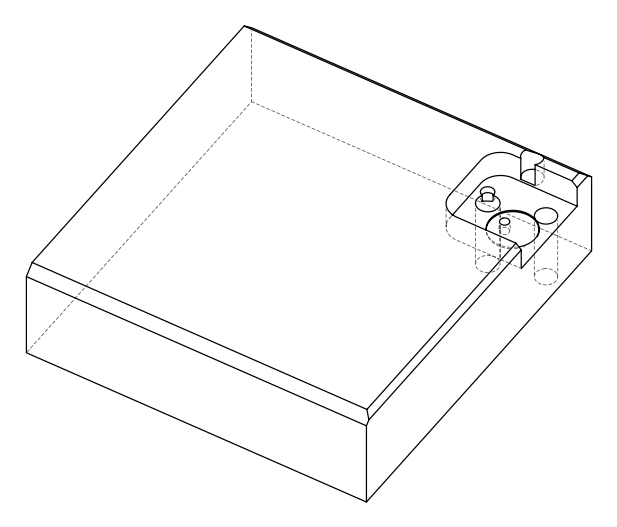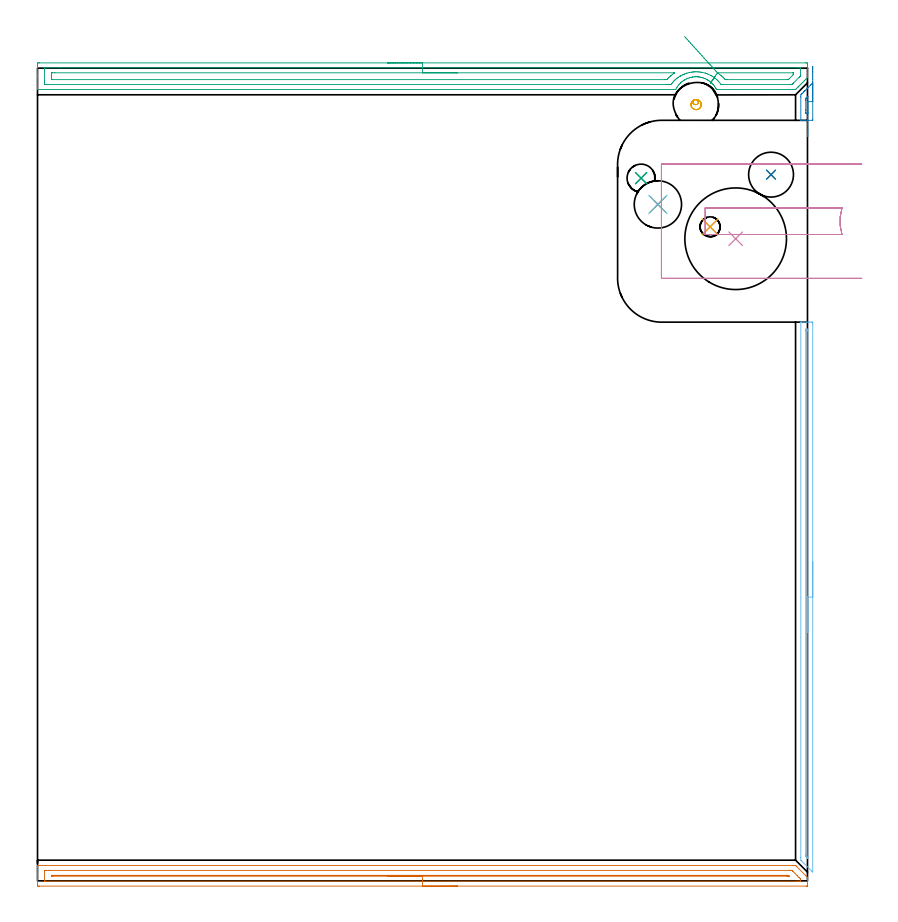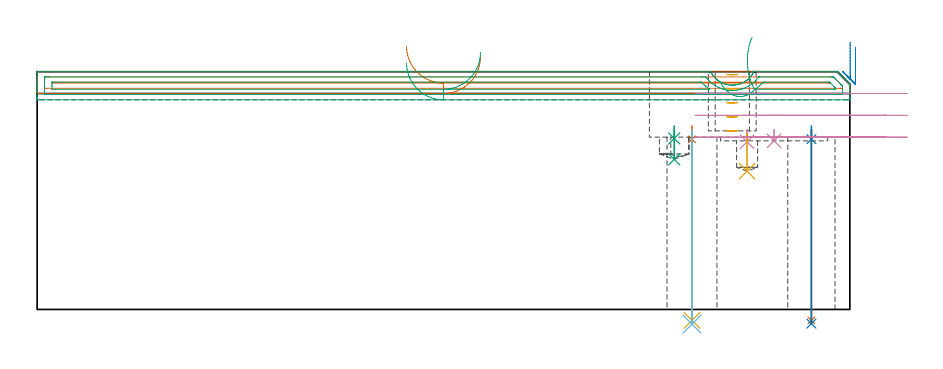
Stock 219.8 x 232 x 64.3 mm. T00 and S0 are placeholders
(PLAN: 17 operations, 10 tool changes, 16.8 min)
(1 SPOT_DRILL | STEP1HOLE | NXT0321_9005460120000 | 0.03 min | 1909 mm3)
(2 SPOT_DRILL_1 | STEP1HOLE_1 | NXT0321_9005460120000 | 0.03 min | 1906 mm3)
(3 SPOT_DRILL_2 | STEP1POCKET | NXT0321_9005460120000 | 0.03 min | 1605 mm3)
(4 SPOT_DRILL_3 | STEP1POCKET_3 | NXT0321_9005460120000 | 0.03 min | 1984 mm3)
(5 DRILL_THROUGH_HOLE_INTO_CENTER | STEP1HOLE | NXT0301_051 | 0.21 min | 2353 mm3)
(6 DRILL_TO_ENLARGE_THROUGH_HOLE | STEP1HOLE | NXT0301_102 | 0.22 min | 4813 mm3)
(7 DRILL_THROUGH_HOLE_INTO_CENTER_1 | STEP1HOLE_1 | NXT0301_051 | 0.21 min | 2354 mm3)
(8 DRILL_TO_ENLARGE_THROUGH_HOLE_1 | STEP1HOLE_1 | NXT0301_099 | 0.21 min | 4005 mm3)
(9 DRILL_BLIND_HOLE_INTO_CENTER | STEP1POCKET | NXT0301_051 | 0.04 min | 241 mm3)
(10 INDEXABLE_INSERT_DRILL_BLIND_HOLE_FROM_SOLID | STEP1POCKET_2 | UGT0302_008 | 0.02 min | 10362 mm3)
(11 DRILL_BLIND_HOLE_INTO_CENTER_1 | STEP1POCKET_3 | NXT0301_028 | 0.05 min | 191 mm3)
(12 AREA_MILL | FG_CHAMFER_SURFACE | UGT0205_001 | 2.63 min | 932 mm3)
(13 AREA_MILL_1 | FG_CHAMFER_SURFACE_1 | UGT0205_001 | 5.4 min | 3805 mm3)
(14 AREA_MILL_2 | FG_CHAMFER_SURFACE_2 | UGT0205_001 | 0.29 min | 91 mm3)
(15 AREA_MILL_3 | FG_CHAMFER_SURFACE_3 | UGT0205_001 | 5.55 min | 6325 mm3)
(16 MILL_SLOT | SLOT_PARTIAL_RECTANGULAR | UGT0201_107 | Follow Part, ap 6.25, ae 75% | 1.58 min | 36028 mm3)
(17 MILL_BLIND_HOLE_FROM_SOLID_MATERIAL | STEP1POCKET_1 | NXT0201_013 | Spiral | 0.28 min | 1843 mm3)
(TOOL NXT0321_9005460120000 | NC Spot Drill, 142deg, 12mm, Carbide, Uncoated | D12 PA142 FL30 Z2)
(TOOL NXT0301_051 | Carbide Drill 8mm [860.1-0800-040A1-MM 2214] | D8 PA140 FL53 Z2)
(TOOL NXT0301_102 | Carbide Drill 13.5mm [860.1-1350-108A1-MM 2214] | D13.5 PA140 FL123 Z2)
(TOOL NXT0301_099 | Carbide Drill 12.8mm [860.1-1280-038A1-MM 2214] | D12.8 PA140 FL60 Z2)
(TOOL UGT0302_008 | Indexable Insert Drill 29mm | D29 PA180 FL50 Z2)
(TOOL NXT0301_028 | Carbide Drill 5.7mm [860.1-0570-046A1-MM 2214] | D5.7 PA140 FL70 Z2)
(TOOL UGT0205_001 | Chamfer Mill 20 x 3 x 45 deg. | D20 FL50 Z2)
(TOOL UGT0201_107 | End Mill 25 mm | D25 FL25 Z2)
(TOOL NXT0201_013 | ENDMILL 10mm | D10 FL30 Z4)
(OP 1 SPOT_DRILL)
G17 G21 G94 G90
T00 M6
G54
G17 G0 G90 X177.1 Y193.1 S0 M3
G43 Z74.3 H0
G94 G81 G98 Z46.019 F250. R49.6
G80
M5
M2
(OP 2 SPOT_DRILL_1)
G17 G21 G94 G90
T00 M6
G54
G17 G0 G90 X209.4 Y201.6 S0 M3
G43 Z74.3 H0
G94 G81 G98 Z46.049 F250. R49.6
G80
M5
M2
(OP 3 SPOT_DRILL_2)
G17 G21 G94 G90
T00 M6
G54
G17 G0 G90 X172.3 Y200.6 S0 M3
G43 Z74.3 H0
G94 G81 G98 Z46.256 F250. R49.6
G80
M5
M2
(OP 4 SPOT_DRILL_3)
G17 G21 G94 G90
T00 M6
G54
G17 G0 G90 X192. Y186.7 S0 M3
G43 Z74.3 H0
G94 G81 G98 Z45.35 F250. R48.6
G80
M5
M2
(OP 5 DRILL_THROUGH_HOLE_INTO_CENTER)
G17 G21 G94 G90
T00 M6
G54
G17 G0 G90 X177.1 Y193.1 S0 M3
G43 Z74.3 H1
G94 G73 G98 Z-2.956 F250. Q7.079 R48.6
G80
M5
M2
(OP 6 DRILL_TO_ENLARGE_THROUGH_HOLE)
G17 G21 G94 G90
T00 M6
G54
G17 G0 G90 X177.1 Y193.1 S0 M3
G43 Z74.3 H1
G94 G73 G98 Z-3.957 F250. Q12.639 R48.6
G80
M5
M2
(OP 7 DRILL_THROUGH_HOLE_INTO_CENTER_1)
G17 G21 G94 G90
T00 M6
G54
G17 G0 G90 X209.4 Y201.6 S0 M3
G43 Z74.3 H1
G94 G73 G98 Z-2.956 F250. Q7.079 R48.6
G80
M5
M2
(OP 8 DRILL_TO_ENLARGE_THROUGH_HOLE_1)
G17 G21 G94 G90
T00 M6
G54
G17 G0 G90 X209.4 Y201.6 S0 M3
G43 Z74.3 H1
G94 G73 G98 Z-3.829 F250. Q12.607 R48.6
G80
M5
M2
(OP 9 DRILL_BLIND_HOLE_INTO_CENTER)
G17 G21 G94 G90
T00 M6
G54
G17 G0 G90 X172.3 Y200.6 S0 M3
G43 Z74.3 H1
G94 G81 G98 Z40.6 F250. R48.6
G80
M5
M2
(OP 10 INDEXABLE_INSERT_DRILL_BLIND_HOLE_FROM_SOLID)
G17 G21 G94 G90
T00 M6
G54
G17 G0 G90 X199.3 Y183.3 S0 M3
G43 Z74.3 H0
G94 G81 G98 Z45.6 F250. R48.6
G80
M5
M2
(OP 11 DRILL_BLIND_HOLE_INTO_CENTER_1)
G17 G21 G94 G90
T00 M6
G54
G17 G0 G90 X192. Y186.7 S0 M3
G43 Z74.3 H1
G94 G81 G98 Z37.4 F250. R47.6
G80
M5
M2
(OP 12 AREA_MILL)
G17 G21 G94 G90
T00 M6
G54
G17 G0 G90 X221.3 Y91. S1061 M3
G43 Z74.3 H0
Z70.9
G94 G1 Y90.962 Z70.028 F250.
Y90.848 Z69.163
Y90.659 Z68.312
Y90.397 Z67.48
Y90.063 Z66.674
Y89.66 Z65.9
Y89.192 Z65.164
Y88.66 Z64.472
Y88.071 Z63.829
Y87.428 Z63.24
Y86.736 Z62.708
Y86. Z62.24
Y85.226 Z61.837
Y84.42 Z61.503
Y83.588 Z61.241
Y82.736 Z61.052
Y81.872 Z60.938
Y81. Z60.9
Y2.633
X221.293 Y2.519 Z60.906
X221.167 Y2.633 Z61.033
X221.146 Y2.654 Z61.054
X218.049 Y5.75 Z64.149
X217.904 Y5.894 Z64.29
X217.9 Y6.641 Z64.3
Y159.367
X217.902 Y159.49 Z64.289
X218.014 Y159.498 Z64.179
X218.13 Y159.5 Z64.068
X218.81 Z63.389
X219.514 Z62.686
X220.038 Z62.158
X220.301 Z61.896
X220.915 Z61.282
X221.177 Z61.02
X221.291 Y159.498 Z60.905
X221.3 Y159.171 Z60.9
Y81.
X219.886 Z62.314
X219.885 Y6.796 Z62.315
X219.884 Y6.641 Z62.316
X219.881 Y6.429 Z62.319
X219.879 Y6.391 Z62.321
X219.857 Y6.404 Z62.343
X219.818 Y6.441 Z62.382
X219.62 Y6.641 Z62.58
X219.321 Y6.975 Z62.879
X219.316 Y7.299 Z62.884
X219.315 Y7.376 Z62.885
Y156.985
X219.316 Y157.14 Z62.884
X219.321 Y157.43 Z62.879
X219.324 Y157.491 Z62.876
X219.364 Y157.494 Z62.836
X219.423 Y157.496 Z62.777
X219.688 Y157.497 Z62.512
X219.825 Y157.49 Z62.375
X219.879 Y157.465 Z62.321
X219.883 Y157.298 Z62.317
X219.885 Y157.14 Z62.315
Y156.985
X219.886 Y81. Z62.314
Y80.128 Z62.352
Y79.264 Z62.466
Y78.412 Z62.655
Y77.58 Z62.917
Y76.774 Z63.251
Y76. Z63.654
Y75.264 Z64.123
Y74.572 Z64.654
Y73.929 Z65.243
Y73.34 Z65.886
Y72.808 Z66.578
Y72.34 Z67.314
Y71.937 Z68.088
Y71.603 Z68.894
Y71.341 Z69.726
Y71.152 Z70.578
Y71.038 Z71.443
Y71. Z72.314
G0 Z74.3
M5
M2
(OP 13 AREA_MILL_1)
G17 G21 G94 G90
T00 M6
G54
G17 G0 G90 X119.9 Y-1.5 S1061 M3
G43 Z74.3 H0
Z68.4
G94 G1 X119.862 Z67.528 F250.
X119.748 Z66.664
X119.559 Z65.812
X119.297 Z64.98
X118.963 Z64.174
X118.56 Z63.4
X118.092 Z62.664
X117.56 Z61.972
X116.971 Z61.329
X116.328 Z60.74
X115.636 Z60.208
X114.9 Z59.74
X114.126 Z59.337
X113.32 Z59.003
X112.488 Z58.741
X111.636 Z58.552
X110.772 Z58.438
X109.9 Z58.4
X0.602
X0.266 Y-1.498
X0.01 Y-1.493 Z58.404
X0. Y-1.169 Z58.727
Y0.577 Z60.472
Y2.017 Z61.914
Y3.196 Z63.09
Y3.807 Z63.706
Y4.168 Z64.067
X0.002 Y4.285 Z64.177
X0.01 Y4.405 Z64.295
X0.153 Y4.4 Z64.3
X215.629
X216.403 Y4.395 Z64.291
X216.521 Y4.28 Z64.177
X216.732 Y4.069 Z63.967
X219.352 Y1.45 Z61.347
X219.769 Y1.031 Z60.931
X219.793 Y1.007 Z60.907
X219.8 Y0.998 Z60.898
Y0.566 Z60.466
Y-0.296 Z59.599
Y-1.473 Z58.424
X219.797 Y-1.491 Z58.405
X219.644 Y-1.498 Z58.402
X219.475 Y-1.5 Z58.4
X109.9
Y-0.086 Z59.814
X2.387
X2.171 Y-0.085 Z59.815
X2.045 Y-0.081 Z59.819
X2.019 Y-0.079 Z59.821
X2.01 Y-0.068 Z59.832
X2.006 Y-0.044 Z59.856
X2.001 Y0.082 Z59.982
X2. Y2.701 Z62.601
X2.003 Y2.827 Z62.727
X2.009 Y2.928 Z62.828
X2.015 Y2.979 Z62.879
X2.049 Y2.98 Z62.88
X2.387 Y2.984 Z62.884
X2.602 Y2.985 Z62.885
X3.279 Y2.986 Z62.886
X214.952 Y2.985 Z62.885
X215.29 Y2.981 Z62.881
X215.33 Y2.979 Z62.879
X215.375 Y2.964 Z62.864
X215.488 Y2.856 Z62.756
X215.629 Y2.721 Z62.621
X216.9 Y1.45 Z61.35
X217.413 Y0.935 Z60.835
X217.763 Y0.577 Z60.477
X217.79 Y0.528 Z60.428
X217.794 Y0.482 Z60.382
X217.798 Y0.388 Z60.288
X217.8 Y0.199 Z60.099
X217.797 Y0.073 Z59.973
X217.791 Y-0.028 Z59.872
X217.785 Y-0.079 Z59.821
X217.751 Y-0.08 Z59.82
X217.413 Y-0.085 Z59.815
X217.199 Y-0.086 Z59.814
X216.521
X109.9
Y1.328 Z61.228
X4.295 Y1.329 Z61.229
X4.171 Y1.33 Z61.23
X4.048 Y1.333 Z61.233
X4.019 Y1.335 Z61.235
X4.01 Y1.351 Z61.251
X4.006 Y1.394 Z61.294
X4.005 Y1.45 Z61.35
X4.01 Y1.533 Z61.433
X4.015 Y1.565 Z61.465
X4.051 Y1.567 Z61.467
X4.171 Y1.569 Z61.469
X4.939 Y1.571 Z61.471
X5.063
X213.844
X213.969 Y1.569 Z61.469
X214.216 Y1.564 Z61.464
X214.334 Y1.555 Z61.455
X214.372 Y1.522 Z61.422
X214.448 Y1.45 Z61.35
X214.532 Y1.364 Z61.264
X214.553 Y1.339 Z61.239
X214.555 Y1.336 Z61.236
X214.507 Y1.333 Z61.233
X214.341 Y1.33 Z61.23
X214.093 Y1.329 Z61.229
X213.969 Y1.328 Z61.228
X109.9
X109.028 Z61.267
X108.164 Z61.38
X107.312 Z61.569
X106.48 Z61.832
X105.674 Z62.165
X104.9 Z62.568
X104.164 Z63.037
X103.472 Z63.568
X102.829 Z64.157
X102.24 Z64.801
X101.708 Z65.493
X101.24 Z66.228
X100.837 Z67.002
X100.503 Z67.808
X100.241 Z68.64
X100.052 Z69.492
X99.938 Z70.357
X99.9 Z71.228
G0 Z74.3
M5
M2
(OP 14 AREA_MILL_2)
G17 G21 G94 G90
T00 M6
G54
G17 G0 G90 X221.3 Y232.45 S1061 M3
G43 Z74.3 H0
Z70.9
G94 G1 Y232.412 Z70.028 F250.
Y232.298 Z69.164
Y232.109 Z68.312
Y231.847 Z67.48
Y231.513 Z66.674
Y231.11 Z65.9
Y230.642 Z65.164
Y230.11 Z64.472
Y229.521 Z63.829
Y228.878 Z63.24
Y228.186 Z62.708
Y227.45 Z62.24
Y226.676 Z61.837
Y225.87 Z61.503
Y225.038 Z61.241
Y224.186 Z61.052
Y223.322 Z60.938
Y222.45 Z60.9
Y217.394
X221.295 Y217.146 Z60.905
X221.292 Y217.101 Z60.906
X217.978 Z64.221
X217.905 Y217.11 Z64.293
X217.9 Y217.146 Z64.3
Y223.776
Y224.395 Z64.285
X218.061 Y224.562 Z64.137
X218.159 Y224.66 Z64.039
X218.285 Y224.787 Z63.911
X218.648 Y225.148 Z63.552
X218.803 Y225.303 Z63.397
X219.043 Y225.544 Z63.155
X219.162 Y225.663 Z63.035
X219.503 Y226.003 Z62.697
X219.702 Y226.202 Z62.498
X219.927 Y226.428 Z62.271
X220.038 Y226.54 Z62.158
X220.601 Y227.101 Z61.599
X220.811 Y227.312 Z61.387
X220.915 Y227.417 Z61.281
X221.292 Y227.792 Z60.906
X221.297 Y227.607 Z60.903
X221.3 Y227.384 Z60.9
Y222.45
X219.886 Z62.314
Y219.356
Y219.309
X219.884 Y219.139 Z62.316
X219.882 Y219.119 Z62.318
X219.881 Y219.116 Z62.319
X219.845 Y219.11 Z62.355
X219.636 Y219.103 Z62.564
X219.51 Y219.101 Z62.69
X219.414 Z62.786
X219.35 Y219.106 Z62.85
X219.328 Y219.109 Z62.872
X219.321 Y219.195 Z62.879
X219.318 Y219.356 Z62.882
X219.315 Y219.932 Z62.885
X219.314 Y220.086 Z62.886
Y222.738
Y222.892
X219.316 Y223.18 Z62.884
X219.319 Y223.324 Z62.881
X219.321 Y223.356 Z62.879
X219.33 Y223.371 Z62.87
X219.35 Y223.396 Z62.85
X219.443 Y223.492 Z62.757
X219.726 Y223.776 Z62.474
X219.772 Y223.822 Z62.428
X219.883 Y223.932 Z62.317
X219.885 Y223.931 Z62.315
X219.886 Y222.45 Z62.314
Y221.578 Z62.352
Y220.714 Z62.466
Y219.862 Z62.655
Y219.03 Z62.917
Y218.224 Z63.251
Y217.45 Z63.654
Y216.714 Z64.123
Y216.022 Z64.654
Y215.379 Z65.243
Y214.79 Z65.886
Y214.258 Z66.578
Y213.79 Z67.314
Y213.387 Z68.088
Y213.053 Z68.894
Y212.791 Z69.726
Y212.602 Z70.578
Y212.488 Z71.443
Y212.45 Z72.314
G0 Z74.3
M5
M2
(OP 15 AREA_MILL_3)
G17 G21 G94 G90
T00 M6
G54
G17 G0 G90 X99.9 Y233.5 S1061 M3
G43 Z74.3 H0
Z66.7
G94 G1 X99.938 Z65.828 F250.
X100.052 Z64.963
X100.241 Z64.112
X100.503 Z63.28
X100.837 Z62.474
X101.24 Z61.7
X101.708 Z60.964
X102.24 Z60.272
X102.829 Z59.629
X103.472 Z59.04
X104.164 Z58.508
X104.9 Z58.04
X105.674 Z57.637
X106.48 Z57.303
X107.312 Z57.041
X108.164 Z56.852
X109.028 Z56.738
X109.9 Z56.7
X219.198
X219.516 Y233.498
X219.79 Y233.492 Z56.703
X219.8 Y233.186 Z57.008
Y231.748 Z58.449
Y230.572 Z59.623
Y229.711 Z60.489
Y229.302 Z60.898
X219.793 Y229.292 Z60.907
X219.687 Y229.187 Z61.013
X219.33 Y228.828 Z61.368
X218.872 Y228.372 Z61.828
X218.458 Y227.957 Z62.24
X217.98 Y227.48 Z62.72
X217.587 Y227.085 Z63.112
X217.413 Y226.913 Z63.286
X217.242 Y226.742 Z63.458
X217.15 Y226.649 Z63.548
X217.116 Y226.615 Z63.583
X216.521 Y226.02 Z64.177
X216.403 Y225.905 Z64.291
X215.629 Y225.9 Z64.3
X194.215
X193.817 Y225.899 Z64.285
X193.775 Y225.967 Z64.221
X193.667 Y226.157 Z64.04
X193.635 Y226.214 Z63.984
X193.523 Y226.41 Z63.789
X193.255 Y226.836 Z63.363
X193.234 Y226.863 Z63.336
X192.862 Y227.32 Z62.88
X192.676 Y227.521 Z62.678
X192.461 Y227.754 Z62.445
X192.363 Y227.846 Z62.354
X191.927 Y228.203 Z61.996
X191.661 Y228.393 Z61.803
X191.539 Y228.481 Z61.716
X191.472 Y228.53 Z61.668
X191.373 Y228.592 Z61.606
X191.289 Y228.645 Z61.553
X191.093 Y228.749 Z61.448
X190.939 Y228.832 Z61.366
X190.58 Y229.003 Z61.196
X190.137 Y229.174 Z61.023
X189.689 Y229.314 Z60.882
X189.244 Y229.417 Z60.779
X188.873 Y229.482 Z60.717
X188.797 Y229.495 Z60.704
X188.6 Y229.518 Z60.681
X188.403 Y229.535 Z60.663
X187.97 Y229.538 Z60.654
X187.906 Y229.54
X187.598 Y229.536 Z60.664
X187.078 Y229.471 Z60.726
X187.014 Y229.464 Z60.735
X186.567 Y229.378 Z60.819
X186.244 Y229.293 Z60.906
X186.123 Y229.261 Z60.938
X185.674 Y229.105 Z61.095
X185.231 Y228.915 Z61.283
X184.716 Y228.645 Z61.554
X184.549 Y228.538 Z61.661
X184.34 Y228.403 Z61.795
X184.104 Y228.222 Z61.976
X183.931 Y228.09 Z62.109
X183.538 Y227.754 Z62.445
X183.509 Y227.725 Z62.474
X183.448 Y227.666 Z62.534
X183.097 Y227.273 Z62.925
X182.772 Y226.864 Z63.336
X182.557 Y226.553 Z63.647
X182.228 Y225.973 Z64.227
X182.192 Y225.906 Z64.292
X182.186 Y225.903 Z64.295
X182.17 Y225.9 Z64.3
X0.156
X0.01 Y225.903 Z64.288
X0.002 Y226.008 Z64.184
X0. Y226.12 Z64.08
Y226.475 Z63.724
Y227.085 Z63.109
Y229.134 Z61.064
Y229.697 Z60.497
Y230.288 Z59.907
Y232.903 Z57.294
X0.003 Y233.186 Z57.01
X0.01 Y233.493 Z56.704
X0.283 Y233.498 Z56.7
X0.602 Y233.5
X109.9
Y232.086 Z58.114
X216.756
X217.413 Y232.084 Z58.116
X217.651 Y232.082 Z58.118
X217.755 Y232.079 Z58.121
X217.791 Y232.071 Z58.129
X217.793 Y232.051 Z58.149
X217.798 Y231.939 Z58.261
X217.8 Y230.194 Z60.006
X217.797 Y229.947 Z60.253
X217.793 Y229.824 Z60.376
X217.79 Y229.764 Z60.436
X217.739 Y229.7 Z60.5
X217.582 Y229.536 Z60.664
X217.413 Y229.363 Z60.837
X215.82 Y227.77 Z62.43
X215.629 Y227.581 Z62.619
X215.374 Y227.335 Z62.865
X215.349 Y227.321 Z62.879
X215.312 Y227.319 Z62.881
X215.23 Y227.316 Z62.884
X215.066 Y227.315 Z62.885
X214.737 Y227.314 Z62.886
X195.437 Y227.315 Z62.885
X195.272 Y227.316 Z62.884
X195.191 Y227.319 Z62.881
X195.155 Y227.321 Z62.879
X195.108 Y227.374 Z62.826
X194.64 Y227.957 Z62.243
X194.444 Y228.18 Z62.02
X194.215 Y228.433 Z61.767
X194.014 Y228.635 Z61.565
X193.793 Y228.828 Z61.372
X193.323 Y229.207 Z60.993
X192.607 Y229.7 Z60.5
X192.431 Y229.802 Z60.398
X192.194 Y229.932 Z60.268
X191.539 Y230.236 Z59.964
X191.186 Y230.373 Z59.827
X190.66 Y230.558 Z59.642
X190.647 Y230.563 Z59.637
X190.616 Y230.572 Z59.628
X189.754 Y230.779 Z59.421
X189.494 Y230.826 Z59.374
X189.144 Y230.881 Z59.319
X188.862 Y230.914 Z59.286
X188.483 Y230.942 Z59.258
X187.97 Y230.95 Z59.25
X187.589 Y230.944 Z59.256
X187.337 Y230.931 Z59.269
X187.078 Y230.901 Z59.299
X186.778 Y230.864 Z59.336
X186.185 Y230.764 Z59.436
X186.021 Y230.733 Z59.467
X185.373 Y230.572 Z59.628
X185.293 Y230.548 Z59.652
X184.662 Y230.317 Z59.883
X184.553 Y230.274 Z59.926
X184.401 Y230.208 Z59.992
X184.046 Y230.046 Z60.154
X183.509 Y229.77 Z60.43
X183.463 Y229.745 Z60.455
X183.389 Y229.7 Z60.5
X182.928 Y229.396 Z60.804
X182.616 Y229.163 Z61.037
X182.428 Y229.013 Z61.187
X182.208 Y228.828 Z61.372
X181.953 Y228.605 Z61.595
X181.724 Y228.375 Z61.825
X181.524 Y228.152 Z62.048
X181.355 Y227.957 Z62.243
X181.121 Y227.674 Z62.526
X180.832 Y227.321 Z62.879
X180.593 Y227.318 Z62.882
X179.94 Y227.315 Z62.885
X179.705 Y227.314 Z62.886
X3.044
X2.387 Y227.316 Z62.884
X2.149 Y227.318 Z62.882
X2.045 Y227.321 Z62.879
X2.009 Y227.33 Z62.87
X2.007 Y227.349 Z62.851
X2.002 Y227.461 Z62.739
X2. Y227.957 Z62.243
Y228.335 Z61.865
Y231.443 Z58.757
Y231.821 Z58.379
X2.002 Y231.947 Z58.253
X2.007 Y232.047 Z58.153
X2.01 Y232.075 Z58.125
X2.02 Y232.079 Z58.121
X2.058 Y232.081 Z58.119
X2.387 Y232.085 Z58.115
X6.611 Y232.086 Z58.114
X109.9
Y230.672 Z59.528
X181.622 Y230.671 Z59.529
X181.724 Y230.67 Z59.53
X181.826 Y230.668 Z59.532
X181.875 Y230.665 Z59.535
X181.804 Y230.604 Z59.596
X181.765 Y230.572 Z59.628
X181.231 Y230.182 Z60.018
X180.832 Y229.873 Z60.327
X180.737 Y229.793 Z60.407
X180.63 Y229.7 Z60.5
X180.275 Y229.376 Z60.824
X179.94 Y229.031 Z61.169
X179.842 Y228.924 Z61.276
X179.754 Y228.828 Z61.372
X179.682 Y228.754 Z61.446
X179.667 Y228.74 Z61.46
X179.593 Y228.736 Z61.464
X179.457 Y228.732 Z61.468
X179.252 Y228.729 Z61.471
X179.15
X4.273
X4.171 Y228.73 Z61.47
X4.069 Y228.733 Z61.467
X4.01 Y228.736 Z61.464
X4.006 Y228.773 Z61.427
X4.003 Y228.828 Z61.372
X4.001 Y228.995 Z61.205
X4. Y229.7 Z60.5
Y229.867 Z60.333
X4.007 Y230.572 Z59.628
X4.01 Y230.654 Z59.546
X4.015 Y230.665 Z59.535
X4.036 Y230.668 Z59.532
X4.07 Y230.67 Z59.53
X4.171 Y230.671 Z59.529
X4.961 Y230.672 Z59.528
X109.9
X110.772 Z59.566
X111.636 Z59.68
X112.488 Z59.869
X113.32 Z60.131
X114.126 Z60.465
X114.9 Z60.868
X115.636 Z61.337
X116.328 Z61.868
X116.971 Z62.457
X117.56 Z63.101
X118.092 Z63.793
X118.56 Z64.528
X118.963 Z65.302
X119.297 Z66.108
X119.559 Z66.94
X119.748 Z67.792
X119.862 Z68.657
X119.9 Z69.528
G0 Z74.3
X193.371 Y229.584
Z73.613
G1 X193.077 Y229.146 Z72.918
X192.818 Y228.76 Z72.18
X192.596 Y228.429 Z71.404
X192.412 Y228.156 Z70.597
X192.268 Y227.941 Z69.763
X192.165 Y227.788 Z68.911
X192.105 Y227.697 Z68.045
X192.086 Y227.67 Z67.173
X192.11 Y227.705 Z66.302
X192.175 Y227.803 Z65.438
X192.283 Y227.964 Z64.587
X192.432 Y228.185 Z63.756
X192.62 Y228.466 Z62.952
X192.847 Y228.803 Z62.18
X193.11 Y229.196 Z61.447
X193.408 Y229.64 Z60.758
X193.739 Y230.132 Z60.118
X194.099 Y230.668 Z59.532
Y230.669 Z59.531
X194.114 Y230.671 Z59.529
X215.527
X215.629 Y230.67 Z59.53
X215.731 Y230.667 Z59.533
X215.79 Y230.665 Z59.535
X215.794 Y230.627 Z59.573
X215.797 Y230.572 Z59.628
X215.798 Y230.406 Z59.794
X215.791 Y230.238 Z59.962
X215.787 Y230.198 Z60.002
X215.774 Y230.181 Z60.019
X215.737 Y230.14 Z60.06
X215.629 Y230.028 Z60.172
X214.581 Y228.981 Z61.219
X214.426 Y228.828 Z61.372
X214.361 Y228.768 Z61.432
X214.334 Y228.744 Z61.456
X214.253 Y228.736 Z61.464
X214.049 Y228.731 Z61.469
X213.946 Y228.729 Z61.471
X196.79
X196.585 Y228.73 Z61.47
X196.449 Y228.732 Z61.468
X196.344 Y228.735 Z61.465
X196.319 Y228.752 Z61.448
X196.245 Y228.828 Z61.372
X196. Y229.089 Z61.111
X195.693 Y229.404 Z60.796
X195.369 Y229.7 Z60.5
X195.108 Y229.915 Z60.285
X194.734 Y230.209 Z59.991
X194.222 Y230.572 Z59.628
X194.198 Y230.588 Z59.612
X194.142 Y230.63 Z59.57
X194.109 Y230.657 Z59.543
X194.099 Y230.668 Z59.532
X193.613 Y231.204 Z59.043
X193.101 Y231.769 Z58.62
X192.566 Y232.36 Z58.264
X192.012 Y232.971 Z57.98
X191.444 Y233.598 Z57.768
X190.865 Y234.236 Z57.631
X190.281 Y234.881 Z57.57
X189.695 Y235.527 Z57.584
X189.113 Y236.17 Z57.675
X188.537 Y236.805 Z57.841
X187.974 Y237.427 Z58.081
X187.427 Y238.03 Z58.393
X186.9 Y238.611 Z58.775
X186.398 Y239.166 Z59.224
X185.924 Y239.689 Z59.736
X185.482 Y240.177 Z60.308
X185.074 Y240.626 Z60.935
X184.705 Y241.034 Z61.613
G0 Z74.3
M5
M2
(OP 16 MILL_SLOT)
G17 G21 G94 G90
T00 M6
G54
G17 G0 G90 X200.703 Y184.5 S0 M3
G43 Z74.3 H0
Z58.4
G94 G1 X197.703 F250.
X190.6 F500.
Y192.1
X229.658
G3 X229.658 Y184.5 R12.5
G1 X200.897
X197.897 F250.
G0 Z74.3
X235.3 Y204.6
Z58.4
G1 X232.3
X178.2 F500.
X178.145 Y204.595
X178.105 Y204.555
X178.1 Y204.5
Y172.1
X178.105 Y172.045
X178.145 Y172.005
X178.2 Y172.
X232.3
X235.3 F250.
G0 Z74.3
X200.704 Y184.5
Z52.5
G1 X197.704
X190.6 F500.
Y192.1
X229.658
G3 X229.658 Y184.5 R12.5
G1 X200.891
X197.891 F250.
G0 Z74.3
X235.3 Y204.6
Z52.5
G1 X232.3
X178.2 F500.
X178.145 Y204.595
X178.105 Y204.555
X178.1 Y204.5
Y172.1
X178.105 Y172.045
X178.145 Y172.005
X178.2 Y172.
X232.3
X235.3 F250.
G0 Z74.3
X200.705 Y184.5
Z46.6
G1 X197.705
X190.6 F500.
Y192.1
X229.658
G3 X229.658 Y184.5 R12.5
G1 X200.891
X197.891 F250.
G0 Z74.3
X235.3 Y204.6
Z46.6
G1 X232.3
X178.2 F500.
X178.145 Y204.595
X178.105 Y204.555
X178.1 Y204.5
Y172.1
X178.105 Y172.045
X178.145 Y172.005
X178.2 Y172.
X232.3
X235.3 F250.
G0 Z74.3
M5
M2
(OP 17 MILL_BLIND_HOLE_FROM_SOLID_MATERIAL)
G17 G21 G94 G90
T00 M6
G54
G17 G0 G90 X188. Y221.6 S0 M3
G43 Z74.3 H0
Z63.5
G94 G3 X188.633 Y222.417 R0.654 F250.
X187.639 Y223.004 R0.817
X186.596 Y221.239 R1.45
X187.639 Y223.004 R-1.45
X187.117 Y222.122 R0.725
X188. Y221.6 R0.725
G0 Z59.7
G3 X188.633 Y222.417 R0.654
X187.639 Y223.004 R0.817
X186.596 Y221.239 R1.45
X187.639 Y223.004 R-1.45
X187.117 Y222.122 R0.725
X188. Y221.6 R0.725
G0 Z55.9
G3 X188.633 Y222.417 R0.654
X187.639 Y223.004 R0.817
X186.596 Y221.239 R1.45
X187.639 Y223.004 R-1.45
X187.117 Y222.122 R0.725
X188. Y221.6 R0.725
G0 Z52.1
G3 X188.633 Y222.417 R0.654
X187.639 Y223.004 R0.817
X186.596 Y221.239 R1.45
X187.639 Y223.004 R-1.45
X187.117 Y222.122 R0.725
X188. Y221.6 R0.725
G0 Z48.3
G3 X188.633 Y222.417 R0.654
X187.639 Y223.004 R0.817
X186.596 Y221.239 R1.45
X187.639 Y223.004 R-1.45
X187.117 Y222.122 R0.725
X188. Y221.6 R0.725
G0 Z74.3
M5
M2
